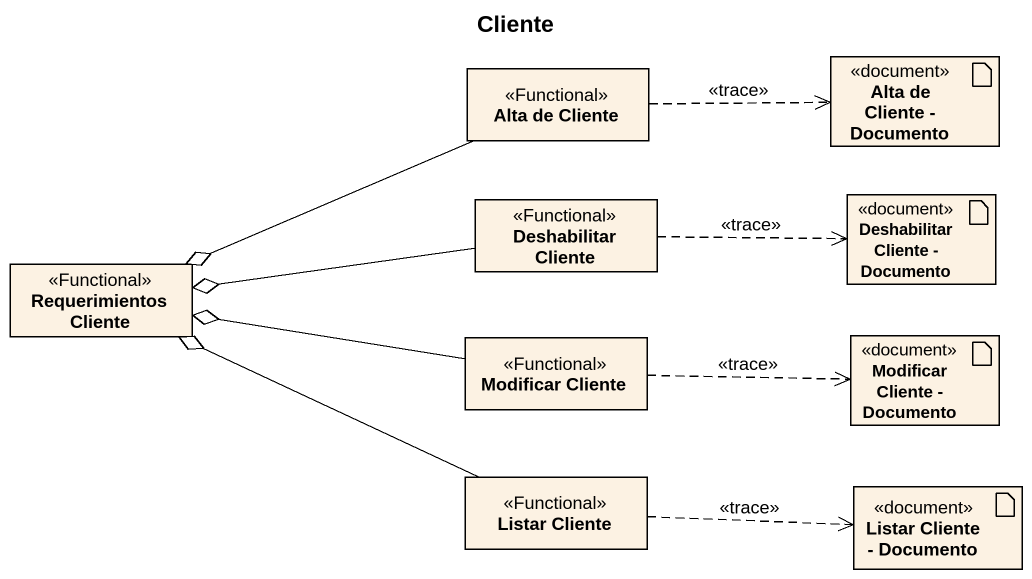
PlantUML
@startuml
title Cliente
allowmixing
hide circle
hide empty members
class "Alta de Cliente" as Alta_de_Cliente <<Functional>>
artifact "Alta de Cliente - Documento" as Alta_de_Cliente_Documento <<document>>
class "Requerimientos Cliente" as Requerimientos_Cliente <<Functional>>
class "Deshabilitar Cliente" as Deshabilitar_Cliente <<Functional>>
artifact "Deshabilitar Cliente - Documento" as Deshabilitar_Cliente_2 <<document>>
class "Modificar Cliente" as Modificar_Cliente <<Functional>>
artifact "Modificar Cliente - Documento" as Modificar_Cliente_Documento <<document>>
class "Listar Cliente" as Listar_Cliente <<Functional>>
artifact "Listar Cliente - Documento" as Listar_Cliente_Documento <<document>>
Alta_de_Cliente .right.> Alta_de_Cliente_Documento : <<trace>>
Alta_de_Cliente -left-o Requerimientos_Cliente
Deshabilitar_Cliente -left-o Requerimientos_Cliente
Deshabilitar_Cliente .right.> Deshabilitar_Cliente_2 : <<trace>>
Modificar_Cliente -left-o Requerimientos_Cliente
Modificar_Cliente .right.> Modificar_Cliente_Documento : <<trace>>
Listar_Cliente -left-o Requerimientos_Cliente
Listar_Cliente .right.> Listar_Cliente_Documento : <<trace>>
@enduml
